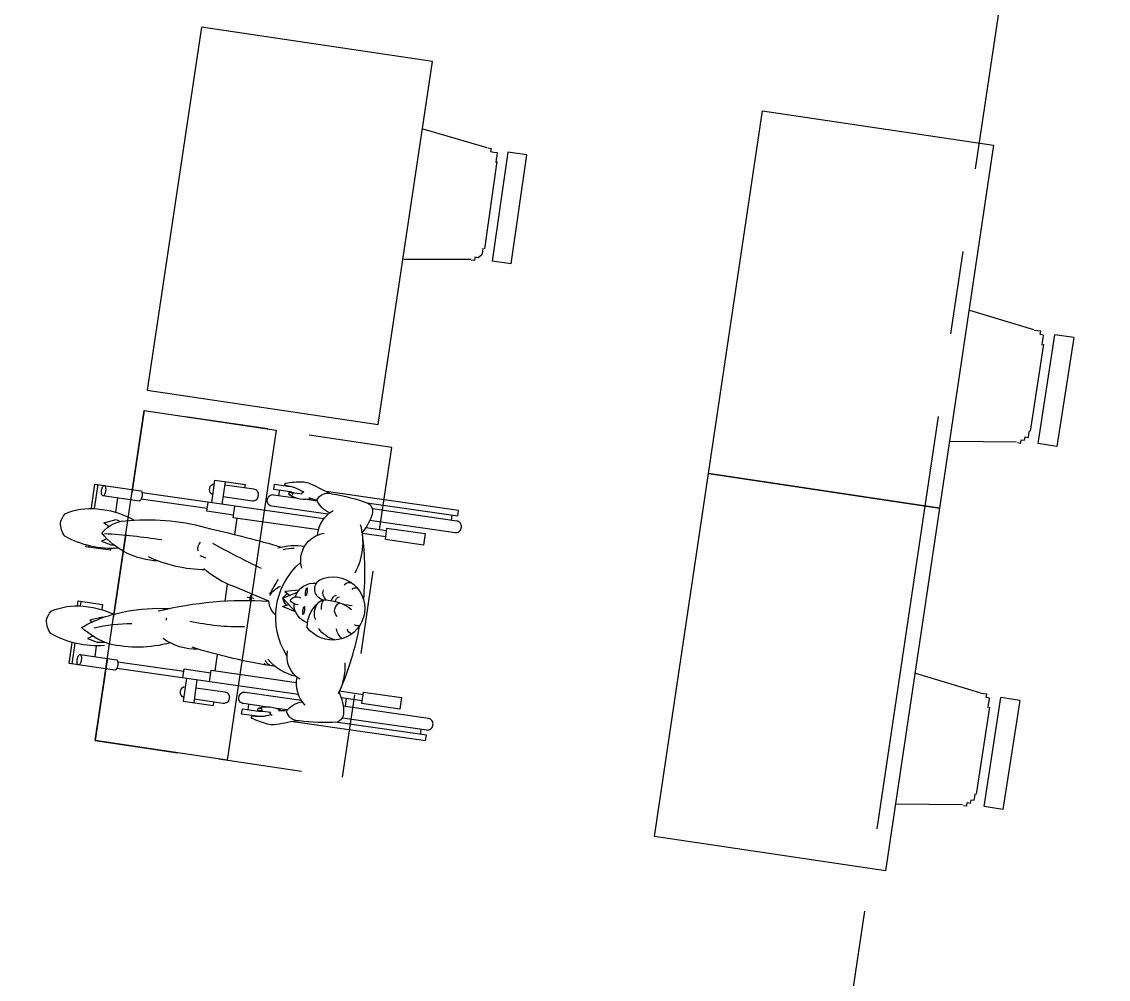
# Model space of a CAD drawing. Header units: millimetres. Extents: x 338 to 506, y 179 to 335.
# Drawn here: x 411.92 to 415.175, y 271.37 to 274.241 of the extents above; entities that cross this region are included whole.
import ezdxf

# ---------------------------------------------------------------- set-up
doc = ezdxf.new("R2010")
doc.units = ezdxf.units.MM
for name, pattern in [('CENTER', [2, 1.25, -0.25, 0.25, -0.25]), ('DASHED2', [0.375, 0.25, -0.125]), ('HIDDEN', [0.375, 0.25, -0.125])]:
    doc.linetypes.add(name, pattern=pattern)
for name, color, linetype in [('EJES_DE_COLUMNA', 255, 'DASHED2'), ('MUEBLES_FIJOS', 145, 'Continuous'), ('MUROS', 32, 'Continuous'), ('PUPITRES', 8, 'Continuous'), ('TEXTOS', 7, 'Continuous')]:
    doc.layers.add(name, color=color, linetype=linetype)

# ---------------------------------------------------------------- blocks, each defined once
blk = doc.blocks.new('PERSONA_CON_DISCAPACIDAD')
at = {"layer": 'MUEBLES_FIJOS'}
for points in [[(-49.6817, 47.6421, -0.145915), (-49.6699, 47.8062, -0.176095), (-49.6313, 47.8248, -0.120542), (-49.6031, 47.8152, -0.12727), (-49.5741, 47.7226), (-49.574, 47.6923, -0.06651), (-49.5844, 47.6285)], [(-49.3868, 47.6436, -0.145915), (-49.3749, 47.8077, -0.176095), (-49.3363, 47.8263, -0.120542), (-49.3081, 47.8167, -0.12727), (-49.2792, 47.724), (-49.279, 47.6938, -0.089352), (-49.2969, 47.6091)], [(-49.7191, 47.7105), (-49.7186, 47.6003, -0.206485), (-49.7194, 47.5983, -0.096237), (-49.7231, 47.5959, -0.053065), (-49.7278, 47.5946, -0.040141), (-49.7342, 47.5941, -0.040141), (-49.7406, 47.5946, -0.053065), (-49.7453, 47.5958, -0.096237), (-49.749, 47.5982, -0.206485), (-49.7499, 47.6001), (-49.7506, 47.7387), (-49.6864, 47.739)], [(-49.2793, 47.741), (-49.207, 47.7414), (-49.2063, 47.6029, -0.206485), (-49.2071, 47.6009, -0.096237), (-49.2108, 47.5985, -0.053065), (-49.2155, 47.5972, -0.040141), (-49.2219, 47.5967, -0.040141), (-49.2283, 47.5971, -0.053065), (-49.233, 47.5984, -0.096237), (-49.2367, 47.6007, -0.206485), (-49.2376, 47.6027), (-49.2381, 47.713)], [(-49.6445, 47.4485, -0.12434), (-49.6746, 47.6296, -0.099271), (-49.6381, 47.7178, -0.089867), (-49.5716, 47.5947, -0.062517), (-49.5435, 47.4678)], [(-49.407, 47.5209, -0.219174), (-49.3488, 47.6997, -0.235211), (-49.3001, 47.6232, -0.095726), (-49.2886, 47.3791, -0.014959), (-49.3115, 47.1618)], [(-49.6334, 47.6799, -0.05357), (-49.6037, 47.5705)], [(-49.3492, 47.6915, -0.022155), (-49.3421, 47.5192)], [(-49.4124, 47.3766, -0.106147), (-49.3993, 47.551)], [(-49.6509, 47.3632, -0.166769), (-49.6346, 47.4716)], [(-49.5551, 47.4977, -0.074469), (-49.4771, 47.1742)], [(-49.359, 47.4064, -0.225235), (-49.3326, 47.4034)], [(-49.8009, 47.3841, -0.345501), (-49.7856, 47.3962), (-49.7824, 47.3963, -0.345501), (-49.767, 47.3843)], [(-49.6682, 47.1269, -0.0383), (-49.6481, 47.3816)], [(-49.5647, 47.2353, -0.057811), (-49.5722, 47.3993)], [(-49.5138, 47.1499, -0.201962), (-49.4771, 47.1742), (-49.4487, 47.2864, -0.104766), (-49.4094, 47.3812)], [(-49.187, 47.3872, -0.345501), (-49.1717, 47.3993), (-49.1685, 47.3994, -0.345501), (-49.1531, 47.3874)], [(-49.7664, 47.3526), (-49.7659, 47.2648, -0.414214), (-49.7817, 47.2489), (-49.7848, 47.2488, -0.414214), (-49.8007, 47.2646), (-49.8012, 47.3525)], [(-49.3839, 47.2105, -0.015142), (-49.331, 47.3659)], [(-49.1873, 47.3556), (-49.1868, 47.2677, 0.414214), (-49.1709, 47.2519), (-49.1678, 47.252, 0.414214), (-49.152, 47.2679), (-49.1525, 47.3557)], [(-49.7922, 47.138), (-49.7925, 47.2047, -0.414214), (-49.7768, 47.2206), (-49.7736, 47.2206, -0.414214), (-49.7577, 47.2048), (-49.7568, 47.0346)], [(-49.1936, 47.0375), (-49.1944, 47.2077, -0.414214), (-49.1787, 47.2236), (-49.1755, 47.2236, -0.414214), (-49.1596, 47.2079), (-49.1593, 47.1412)], [(-49.1385, 47.1209, 0.109239), (-49.1273, 47.1745, -0.848873), (-49.1195, 47.1761, -0.036148), (-49.1085, 47.1279, -0.099616), (-49.1094, 47.1091, -0.035305), (-49.1308, 47.0435)], [(-49.8197, 47.0401, -0.035305), (-49.8417, 47.1054, -0.099616), (-49.8428, 47.1242, -0.036148), (-49.8323, 47.1725, -0.848873), (-49.8245, 47.171, 0.109239), (-49.8128, 47.1175)], [(-49.8069, 47.1194, 0.060435), (-49.808, 47.1507, -1.027599), (-49.7983, 47.1563, -0.204192), (-49.796, 47.0899)], [(-49.8003, 47.1584), (-49.7979, 47.1509, -0.409041), (-49.7991, 47.1485), (-49.8028, 47.1473, -0.425399), (-49.8052, 47.1485), (-49.8077, 47.157)], [(-49.6887, 47.0601, -0.169592), (-49.6496, 47.1522)], [(-49.6681, 47.1409, -0.204778), (-49.6547, 47.1586)], [(-49.668, 47.1527, -0.169214), (-49.6633, 47.1602)], [(-49.6319, 47.0964, -0.372716), (-49.348, 47.0968)], [(-49.4605, 47.1743, -0.154959), (-49.4277, 47.1461)], [(-49.4567, 47.1746, -0.019097), (-49.4089, 47.1557)], [(-49.3178, 47.1545, -0.048411), (-49.3088, 47.1225)], [(-49.3155, 47.1709, -0.11805), (-49.2988, 47.0925)], [(-49.155, 47.0931, -0.204192), (-49.1534, 47.1595, -1.027599), (-49.1436, 47.154, 0.060435), (-49.1444, 47.1227)], [(-49.144, 47.1603), (-49.1464, 47.1519, -0.425399), (-49.1488, 47.1506), (-49.1525, 47.1518, -0.409041), (-49.1537, 47.1541), (-49.1514, 47.1617)], [(-49.8147, 47.1145, -0.156443), (-49.8066, 47.1227)], [(-49.4816, 47.1206, -0.098684), (-49.4628, 47.1342), (-49.4971, 47.0904)], [(-49.4397, 47.0943), (-49.4628, 47.1342, -0.084764), (-49.4463, 47.1231)], [(-49.1447, 47.1261, -0.156443), (-49.1366, 47.1179)], [(-49.7974, 47.0974, -0.043325), (-49.7945, 47.0734)], [(-49.6952, 47.0483, -0.307481), (-49.6168, 47.0972)], [(-49.5247, 47.0506, -0.322663), (-49.4743, 47.0984)], [(-49.4751, 47.0861, -0.206665), (-49.469, 47.1087)], [(-49.4694, 47.1082, -0.357088), (-49.4627, 47.1101, -0.364202), (-49.4536, 47.0821)], [(-49.4532, 47.0982, -0.360503), (-49.4034, 47.0409)], [(-49.3653, 47.0909, -0.456148), (-49.2517, 47.0408)], [(-49.1564, 47.0767, -0.043325), (-49.1537, 47.1007)], [(-49.7144, 46.9273, -0.118792), (-49.78, 46.903, -0.291241), (-49.8058, 46.9186, -0.050107), (-49.8192, 47.0319, -0.357352), (-49.795, 47.0737, -0.189775), (-49.7613, 47.0306)], [(-49.7702, 47.0208, -0.244091), (-49.6907, 47.0569)], [(-49.2599, 47.0591, -0.244091), (-49.1801, 47.0237)], [(-49.1891, 47.0335, -0.189775), (-49.1559, 47.0769, -0.357352), (-49.1312, 47.0354, -0.050107), (-49.1435, 46.9219, -0.291241), (-49.1691, 46.906, -0.118792), (-49.2349, 46.9298)], [(-49.5632, 46.9616, -0.187029), (-49.5361, 47.0142)], [(-49.5125, 47.0273, -0.266506), (-49.4611, 47.0279)], [(-49.4785, 47.0144, -0.204582), (-49.4489, 47.0118)], [(-49.4495, 47.0167, -0.163457), (-49.4657, 46.9254)], [(-49.4483, 47.0054, -0.286719), (-49.42, 47.0176)], [(-49.4481, 46.9887, -0.362215), (-49.4299, 46.9764)], [(-49.5565, 46.9408, -0.181971), (-49.5299, 46.9614)], [(-49.4926, 46.9655, -0.526706), (-49.4514, 46.9637)], [(-49.4545, 46.9249, -0.013663), (-49.454, 46.9536)], [(-49.4491, 46.9769, -0.381185), (-49.4332, 46.9667)], [(-49.3953, 46.9582, -0.356157), (-49.3879, 46.9347)], [(-49.6264, 46.9216, -0.125167), (-49.7214, 46.9277)], [(-49.7132, 46.854), (-49.7136, 46.9252, 0.058572), (-49.509, 46.8942)], [(-49.538, 46.9143, -0.322225), (-49.5259, 46.9293)], [(-49.2373, 46.9276, -0.055195), (-49.4297, 46.8952)], [(-49.4056, 46.9331, -0.385338), (-49.3999, 46.9176)], [(-49.2096, 46.9375, -0.197527), (-49.3564, 46.9321)], [(-49.791, 46.9049), (-49.7897, 46.6492, 0.414214), (-49.7738, 46.6335), (-49.7706, 46.6335, 0.414214), (-49.7549, 46.6494), (-49.7562, 46.9078)], [(-49.5093, 46.8948, -0.374897), (-49.5092, 46.9104)], [(-49.1929, 46.9106), (-49.1916, 46.6523, 0.414214), (-49.1757, 46.6365), (-49.1726, 46.6365, 0.414214), (-49.1568, 46.6524), (-49.1581, 46.9081)]]:
    blk.add_lwpolyline(points, format="xyb", dxfattribs=at)
for points in [[(-49.5757, 47.7395), (-49.5607, 47.7396), (-49.5604, 47.6658), (-49.5762, 47.6657)], [(-49.3922, 47.6667), (-49.3964, 47.6666), (-49.3968, 47.7404), (-49.3925, 47.7405)], [(-49.3968, 47.7312), (-49.3925, 47.7312)], [(-49.2792, 47.7317), (-49.2069, 47.7321)], [(-49.7505, 47.7294), (-49.6874, 47.7297)], [(-49.5747, 47.7303), (-49.5607, 47.7303)], [(-49.3266, 47.6816), (-49.3175, 47.6982), (-49.3031, 47.663), (-49.3067, 47.6501)], [(-49.6585, 47.6805), (-49.6679, 47.6955), (-49.6746, 47.6651), (-49.6714, 47.6436)], [(-49.5989, 47.6585), (-49.5981, 47.6615), (-49.6124, 47.6967), (-49.6169, 47.6886)], [(-49.3636, 47.682), (-49.373, 47.697), (-49.3796, 47.6666), (-49.3786, 47.6592)], [(-49.2813, 47.6672), (-49.2379, 47.6674)], [(-49.7189, 47.665), (-49.6859, 47.6652)], [(-49.7411, 47.0454), (-49.7439, 47.5953)], [(-49.7239, 47.3954), (-49.7249, 47.5953)], [(-49.2302, 47.3979), (-49.2312, 47.5978)], [(-49.2095, 47.0481), (-49.2122, 47.598)], [(-49.5728, 47.4698), (-49.5803, 47.4709)], [(-49.7428, 47.3844), (-49.8113, 47.384), (-49.8108, 47.2929), (-49.8009, 47.293)], [(-49.7428, 47.3953), (-49.7159, 47.3954), (-49.7155, 47.3147)], [(-49.3778, 47.3788), (-49.3736, 47.3978)], [(-49.2377, 47.3171), (-49.2381, 47.3978), (-49.2112, 47.398)], [(-49.2112, 47.3871), (-49.1427, 47.3874), (-49.1422, 47.2963), (-49.1522, 47.2962)], [(-49.7426, 47.3528), (-49.8111, 47.3524)], [(-49.211, 47.3554), (-49.1425, 47.3558)], [(-49.7424, 47.3146), (-49.7076, 47.3147), (-49.7063, 47.0564)], [(-49.2443, 47.0588), (-49.2456, 47.3171), (-49.2108, 47.3172)], [(-49.7076, 47.3028), (-49.6585, 47.3031)], [(-49.4962, 47.3039), (-49.4447, 47.3041)], [(-49.295, 47.3049), (-49.2456, 47.3051)], [(-49.486, 47.2303), (-49.4664, 47.2304)], [(-49.4761, 47.2205), (-49.4762, 47.2401)], [(-49.8239, 47.1586), (-49.8242, 47.2053), (-49.8083, 47.2054), (-49.8081, 47.1563)], [(-49.8083, 47.1878), (-49.7924, 47.1879)], [(-49.1596, 47.1911), (-49.1437, 47.1911)], [(-49.1436, 47.1597), (-49.1438, 47.2087), (-49.128, 47.2088), (-49.1278, 47.1621)], [(-49.4971, 47.0903), (-49.487, 47.1318), (-49.4785, 47.1141)], [(-49.431, 47.0897), (-49.4421, 47.1308), (-49.4512, 47.1141)], [(-49.7918, 47.0718), (-49.792, 47.1036)], [(-49.159, 47.075), (-49.1591, 47.1068)], [(-49.8234, 47.0492), (-49.8214, 46.6483), (-49.8055, 46.6484), (-49.8069, 46.9239)], [(-49.1424, 46.9273), (-49.141, 46.6517), (-49.1252, 46.6518), (-49.1272, 47.0527)], [(-49.7322, 46.8539), (-49.7325, 46.9169)], [(-49.2354, 46.8564), (-49.2358, 46.9278)], [(-49.2164, 46.8565), (-49.2167, 46.9195)], [(-49.7324, 46.9022), (-49.7562, 46.9021)], [(-49.8056, 46.666), (-49.7898, 46.666)], [(-49.1569, 46.6692), (-49.1411, 46.6693)]]:
    blk.add_lwpolyline(points, dxfattribs=at)
for points in [[(-49.7191, 47.7105, -0.206485), (-49.72, 47.7086, -0.096237), (-49.7237, 47.7062, -0.053065), (-49.7284, 47.7049, -0.040141), (-49.7348, 47.7043, -0.040141), (-49.7412, 47.7048, -0.053065), (-49.7458, 47.7061, -0.096237), (-49.7496, 47.7084, -0.206485), (-49.7504, 47.7104, -0.206485), (-49.7496, 47.7123, -0.096237), (-49.7459, 47.7147, -0.053065), (-49.7412, 47.716, -0.040141), (-49.7348, 47.7166, -0.040141), (-49.7284, 47.7161, -0.053065), (-49.7237, 47.7148, -0.096237), (-49.72, 47.7125, -0.206485)], [(-49.2381, 47.713, -0.206485), (-49.2373, 47.7149, -0.096237), (-49.2336, 47.7173, -0.053065), (-49.2289, 47.7186, -0.040141), (-49.2225, 47.7192, -0.040141), (-49.2161, 47.7187, -0.053065), (-49.2114, 47.7174, -0.096237), (-49.2077, 47.7151, -0.206485), (-49.2068, 47.7131, -0.206485), (-49.2076, 47.7112, -0.096237), (-49.2114, 47.7088, -0.053065), (-49.216, 47.7075, -0.040141), (-49.2224, 47.7069, -0.040141), (-49.2288, 47.7074, -0.053065), (-49.2335, 47.7087, -0.096237), (-49.2373, 47.711, -0.206485)], [(-49.4835, 46.8868, -0.613456), (-49.5382, 47.0496, -0.253101), (-49.4495, 47.0167, -0.629795), (-49.3918, 47.0324, -0.646191)], [(-49.4899, 47.0692, -0.018085), (-49.4848, 47.0691, -0.025216), (-49.4812, 47.0686, -0.056665), (-49.478, 47.0677, -0.301466), (-49.4776, 47.0671, -0.301466), (-49.478, 47.0666, -0.056665), (-49.4812, 47.0656, -0.025216), (-49.4848, 47.0651, -0.018085), (-49.4898, 47.0649, -0.018085), (-49.4949, 47.0651, -0.025216), (-49.4985, 47.0655, -0.056665), (-49.5017, 47.0664, -0.301466), (-49.5021, 47.067, -0.301466), (-49.5017, 47.0676, -0.056665), (-49.4985, 47.0685, -0.025216), (-49.4949, 47.069, -0.018085)], [(-49.4208, 47.0674, -0.301466), (-49.4212, 47.0668, -0.056665), (-49.4244, 47.0659, -0.025216), (-49.428, 47.0654, -0.018085), (-49.4331, 47.0652, -0.018085), (-49.4381, 47.0654, -0.025216), (-49.4418, 47.0658, -0.056665), (-49.445, 47.0667, -0.301466), (-49.4454, 47.0673, -0.301466), (-49.445, 47.0679, -0.056665), (-49.4418, 47.0688, -0.025216), (-49.4382, 47.0693, -0.018085), (-49.4331, 47.0695, -0.018085), (-49.428, 47.0693, -0.025216), (-49.4244, 47.0689, -0.056665), (-49.4212, 47.068, -0.301466)]]:
    blk.add_lwpolyline(points, format="xyb", close=True, dxfattribs=at)
for points in [[(-49.7401, 46.8538), (-49.7053, 46.854), (-49.7047, 46.7389), (-49.7395, 46.7387)], [(-49.2085, 46.8565), (-49.2079, 46.7414), (-49.2427, 46.7412), (-49.2433, 46.8563)]]:
    blk.add_lwpolyline(points, close=True, dxfattribs=at)
blk = doc.blocks.new('A$C17E1E422')
at = {"layer": 'PUPITRES'}
blk.add_lwpolyline([(0, 0.9945), (1, 0.9945), (1, 0.5945), (0, 0.5945), (0, 0.9945)], dxfattribs=at)
at = {"layer": 'PUPITRES', "color": 177, "linetype": 'HIDDEN'}
blk.add_lwpolyline([(1, 0.9945), (0, 0.9945), (0, 0.2445), (1, 0.2445), (1, 0.9945)], dxfattribs=at)
at = {"layer": 'TEXTOS', "color": 67}
blk.add_blockref('PERSONA_CON_DISCAPACIDAD', (49.9671, -46.6335), dxfattribs=at)
blk = doc.blocks.new('MESAS_AULA_INFORMATICA')
at = {"color": 18, "extrusion": (2.33163e-06, -0.000958086, 1)}
for p, q in [((2986.5313, 1966.5214, -0.015), (2986.5021, 1966.7194, -0.0148)), ((2986.8979, 1966.7213, -0.0148), (2986.8706, 1966.523, -0.015)), ((2986.8332, 1966.4867, -0.015), (2986.5691, 1966.4855, -0.015)), ((2986.8664, 1966.4583, -0.0151), (2986.5362, 1966.4567, -0.0151)), ((2986.5365, 1966.3996, -0.0151), (2986.5362, 1966.4567, -0.0151)), ((2986.8667, 1966.4012, -0.0151), (2986.8664, 1966.4583, -0.0151)), ((2986.5365, 1966.3996, -0.0151), (2986.8667, 1966.4012, -0.0151))]:
    blk.add_line(p, q, dxfattribs=at)
at = {"color": 18, "extrusion": (-2.33163e-06, -0.000958086, 1)}
for p, q in [((2985.1045, 1965.0213, -0.0148), (2985.1318, 1964.823, -0.015)), ((2985.4711, 1964.8214, -0.015), (2985.5003, 1965.0194, -0.0148)), ((2986.2045, 1965.0213, -0.0148), (2986.2318, 1964.823, -0.015)), ((2986.5711, 1964.8214, -0.015), (2986.6003, 1965.0194, -0.0148)), ((2985.1357, 1964.7012, -0.0151), (2985.136, 1964.7583, -0.0151)), ((2985.136, 1964.7583, -0.0151), (2985.4662, 1964.7567, -0.0151)), ((2985.1692, 1964.7867, -0.015), (2985.4333, 1964.7855, -0.015)), ((2986.2357, 1964.7012, -0.0151), (2986.236, 1964.7583, -0.0151)), ((2986.236, 1964.7583, -0.0151), (2986.5662, 1964.7567, -0.0151)), ((2986.2692, 1964.7867, -0.015), (2986.5333, 1964.7855, -0.015)), ((2985.4659, 1964.6996, -0.0151), (2985.4662, 1964.7567, -0.0151)), ((2986.5659, 1964.6996, -0.0151), (2986.5662, 1964.7567, -0.0151)), ((2985.4659, 1964.6996, -0.0151), (2985.1357, 1964.7012, -0.0151)), ((2986.5659, 1964.6996, -0.0151), (2986.2357, 1964.7012, -0.0151))]:
    blk.add_line(p, q, dxfattribs=at)
at = {"color": 18, "elevation": -0.0148}
for points in [[(2987.1012, 1967.4223), (2986.0012, 1967.4223), (2986.0012, 1966.7223), (2987.1012, 1966.7223)], [(2984.9012, 1965.7223), (2986.0012, 1965.7223), (2986.0012, 1965.0223), (2984.9012, 1965.0223)], [(2986.0012, 1965.7223), (2987.1012, 1965.7223), (2987.1012, 1965.0223), (2986.0012, 1965.0223)]]:
    blk.add_lwpolyline(points, close=True, dxfattribs=at)
at = {"color": 18}
for points in [[(2986.57, 1966.49, -0.015), (2986.57, 1966.49, -0.015), (2986.57, 1966.49, -0.015), (2986.57, 1966.49, -0.015), (2986.57, 1966.49, -0.015), (2986.57, 1966.49, -0.015), (2986.57, 1966.49, -0.015), (2986.57, 1966.49, -0.015), (2986.57, 1966.49, -0.015), (2986.57, 1966.49, -0.015), (2986.56, 1966.49, -0.015), (2986.56, 1966.49, -0.015), (2986.56, 1966.49, -0.015), (2986.56, 1966.49, -0.015), (2986.56, 1966.49, -0.015), (2986.56, 1966.49, -0.015), (2986.56, 1966.49, -0.015), (2986.56, 1966.49, -0.015), (2986.56, 1966.49, -0.015), (2986.56, 1966.49, -0.015), (2986.56, 1966.49, -0.015), (2986.56, 1966.49, -0.015), (2986.56, 1966.49, -0.015), (2986.56, 1966.49, -0.015), (2986.56, 1966.49, -0.015), (2986.56, 1966.49, -0.015), (2986.56, 1966.49, -0.015), (2986.56, 1966.49, -0.015), (2986.56, 1966.49, -0.015), (2986.56, 1966.49, -0.015), (2986.56, 1966.49, -0.015), (2986.56, 1966.49, -0.015), (2986.56, 1966.49, -0.015), (2986.56, 1966.49, -0.015), (2986.56, 1966.49, -0.015), (2986.55, 1966.49, -0.015), (2986.55, 1966.49, -0.015), (2986.55, 1966.49, -0.015), (2986.55, 1966.49, -0.015), (2986.55, 1966.49, -0.015), (2986.55, 1966.49, -0.015), (2986.55, 1966.49, -0.015), (2986.55, 1966.49, -0.015), (2986.55, 1966.49, -0.015), (2986.55, 1966.49, -0.015), (2986.55, 1966.49, -0.015), (2986.55, 1966.49, -0.015), (2986.55, 1966.49, -0.015), (2986.55, 1966.49, -0.015), (2986.55, 1966.49, -0.015), (2986.55, 1966.49, -0.015), (2986.55, 1966.49, -0.015), (2986.55, 1966.49, -0.015), (2986.55, 1966.49, -0.015), (2986.55, 1966.49, -0.015), (2986.55, 1966.49, -0.015), (2986.55, 1966.49, -0.015), (2986.55, 1966.49, -0.015), (2986.55, 1966.49, -0.015), (2986.55, 1966.49, -0.015), (2986.55, 1966.49, -0.015), (2986.55, 1966.49, -0.015), (2986.55, 1966.49, -0.015), (2986.54, 1966.5, -0.015), (2986.54, 1966.5, -0.015), (2986.54, 1966.5, -0.015), (2986.54, 1966.5, -0.015), (2986.54, 1966.5, -0.015), (2986.54, 1966.5, -0.015), (2986.54, 1966.5, -0.015), (2986.54, 1966.5, -0.015), (2986.54, 1966.5, -0.015), (2986.54, 1966.5, -0.015), (2986.54, 1966.5, -0.015), (2986.54, 1966.5, -0.015), (2986.54, 1966.5, -0.015), (2986.54, 1966.5, -0.015), (2986.54, 1966.5, -0.015), (2986.54, 1966.5, -0.015), (2986.54, 1966.5, -0.015), (2986.54, 1966.5, -0.015), (2986.54, 1966.5, -0.015), (2986.54, 1966.5, -0.015), (2986.54, 1966.5, -0.015), (2986.54, 1966.5, -0.015), (2986.54, 1966.5, -0.015), (2986.54, 1966.5, -0.015), (2986.54, 1966.5, -0.015), (2986.54, 1966.5, -0.015), (2986.54, 1966.5, -0.015), (2986.54, 1966.5, -0.015), (2986.54, 1966.51, -0.015), (2986.54, 1966.51, -0.015), (2986.54, 1966.51, -0.015), (2986.54, 1966.51, -0.015), (2986.54, 1966.51, -0.015), (2986.54, 1966.51, -0.015), (2986.54, 1966.51, -0.015), (2986.54, 1966.51, -0.015), (2986.54, 1966.51, -0.015), (2986.54, 1966.51, -0.015), (2986.53, 1966.51, -0.015), (2986.53, 1966.51, -0.015), (2986.53, 1966.51, -0.015), (2986.53, 1966.51, -0.015), (2986.53, 1966.51, -0.015), (2986.53, 1966.51, -0.015), (2986.53, 1966.51, -0.015), (2986.53, 1966.51, -0.015), (2986.53, 1966.51, -0.015), (2986.53, 1966.51, -0.015), (2986.53, 1966.51, -0.015), (2986.53, 1966.51, -0.015), (2986.53, 1966.51, -0.015), (2986.53, 1966.51, -0.015), (2986.53, 1966.52, -0.015), (2986.53, 1966.52, -0.015), (2986.53, 1966.52, -0.015), (2986.53, 1966.52, -0.015), (2986.53, 1966.52, -0.015), (2986.53, 1966.52, -0.015), (2986.53, 1966.52, -0.015), (2986.53, 1966.52, -0.015), (2986.53, 1966.52, -0.015), (2986.53, 1966.52, -0.015), (2986.53, 1966.52, -0.015), (2986.53, 1966.52, -0.015), (2986.53, 1966.52, -0.015), (2986.53, 1966.52, -0.015)], [(2986.87, 1966.52, -0.015), (2986.87, 1966.52, -0.015), (2986.87, 1966.52, -0.015), (2986.87, 1966.52, -0.015), (2986.87, 1966.52, -0.015), (2986.87, 1966.52, -0.015), (2986.87, 1966.52, -0.015), (2986.87, 1966.52, -0.015), (2986.87, 1966.52, -0.015), (2986.87, 1966.52, -0.015), (2986.87, 1966.52, -0.015), (2986.87, 1966.52, -0.015), (2986.87, 1966.52, -0.015), (2986.87, 1966.52, -0.015), (2986.87, 1966.52, -0.015), (2986.87, 1966.52, -0.015), (2986.87, 1966.52, -0.015), (2986.87, 1966.52, -0.015), (2986.87, 1966.51, -0.015), (2986.87, 1966.51, -0.015), (2986.87, 1966.51, -0.015), (2986.87, 1966.51, -0.015), (2986.87, 1966.51, -0.015), (2986.87, 1966.51, -0.015), (2986.87, 1966.51, -0.015), (2986.87, 1966.51, -0.015), (2986.87, 1966.51, -0.015), (2986.87, 1966.51, -0.015), (2986.87, 1966.51, -0.015), (2986.87, 1966.51, -0.015), (2986.87, 1966.51, -0.015), (2986.87, 1966.51, -0.015), (2986.87, 1966.51, -0.015), (2986.87, 1966.51, -0.015), (2986.87, 1966.51, -0.015), (2986.87, 1966.51, -0.015), (2986.87, 1966.51, -0.015), (2986.87, 1966.51, -0.015), (2986.87, 1966.51, -0.015), (2986.86, 1966.51, -0.015), (2986.86, 1966.51, -0.015), (2986.86, 1966.51, -0.015), (2986.86, 1966.5, -0.015), (2986.86, 1966.5, -0.015), (2986.86, 1966.5, -0.015), (2986.86, 1966.5, -0.015), (2986.86, 1966.5, -0.015), (2986.86, 1966.5, -0.015), (2986.86, 1966.5, -0.015), (2986.86, 1966.5, -0.015), (2986.86, 1966.5, -0.015), (2986.86, 1966.5, -0.015), (2986.86, 1966.5, -0.015), (2986.86, 1966.5, -0.015), (2986.86, 1966.5, -0.015), (2986.86, 1966.5, -0.015), (2986.86, 1966.5, -0.015), (2986.86, 1966.5, -0.015), (2986.86, 1966.5, -0.015), (2986.86, 1966.5, -0.015), (2986.86, 1966.5, -0.015), (2986.86, 1966.5, -0.015), (2986.86, 1966.5, -0.015), (2986.86, 1966.5, -0.015), (2986.86, 1966.5, -0.015), (2986.86, 1966.5, -0.015), (2986.86, 1966.5, -0.015), (2986.86, 1966.5, -0.015), (2986.86, 1966.5, -0.015), (2986.86, 1966.5, -0.015), (2986.86, 1966.5, -0.015), (2986.86, 1966.5, -0.015), (2986.86, 1966.49, -0.015), (2986.85, 1966.49, -0.015), (2986.85, 1966.49, -0.015), (2986.85, 1966.49, -0.015), (2986.85, 1966.49, -0.015), (2986.85, 1966.49, -0.015), (2986.85, 1966.49, -0.015), (2986.85, 1966.49, -0.015), (2986.85, 1966.49, -0.015), (2986.85, 1966.49, -0.015), (2986.85, 1966.49, -0.015), (2986.85, 1966.49, -0.015), (2986.85, 1966.49, -0.015), (2986.85, 1966.49, -0.015), (2986.85, 1966.49, -0.015), (2986.85, 1966.49, -0.015), (2986.85, 1966.49, -0.015), (2986.85, 1966.49, -0.015), (2986.85, 1966.49, -0.015), (2986.85, 1966.49, -0.015), (2986.85, 1966.49, -0.015), (2986.85, 1966.49, -0.015), (2986.85, 1966.49, -0.015), (2986.85, 1966.49, -0.015), (2986.85, 1966.49, -0.015), (2986.85, 1966.49, -0.015), (2986.85, 1966.49, -0.015), (2986.85, 1966.49, -0.015), (2986.84, 1966.49, -0.015), (2986.84, 1966.49, -0.015), (2986.84, 1966.49, -0.015), (2986.84, 1966.49, -0.015), (2986.84, 1966.49, -0.015), (2986.84, 1966.49, -0.015), (2986.84, 1966.49, -0.015), (2986.84, 1966.49, -0.015), (2986.84, 1966.49, -0.015), (2986.84, 1966.49, -0.015), (2986.84, 1966.49, -0.015), (2986.84, 1966.49, -0.015), (2986.84, 1966.49, -0.015), (2986.84, 1966.49, -0.015), (2986.84, 1966.49, -0.015), (2986.84, 1966.49, -0.015), (2986.84, 1966.49, -0.015), (2986.84, 1966.49, -0.015), (2986.84, 1966.49, -0.015), (2986.84, 1966.49, -0.015), (2986.84, 1966.49, -0.015), (2986.84, 1966.49, -0.015), (2986.84, 1966.49, -0.015), (2986.84, 1966.49, -0.015), (2986.83, 1966.49, -0.015), (2986.83, 1966.49, -0.015), (2986.83, 1966.49, -0.015), (2986.83, 1966.49, -0.015), (2986.83, 1966.49, -0.015)], [(2985.13, 1964.82, -0.015), (2985.13, 1964.82, -0.015), (2985.13, 1964.82, -0.015), (2985.13, 1964.82, -0.015), (2985.13, 1964.82, -0.015), (2985.13, 1964.82, -0.015), (2985.13, 1964.82, -0.015), (2985.13, 1964.82, -0.015), (2985.13, 1964.82, -0.015), (2985.13, 1964.82, -0.015), (2985.13, 1964.82, -0.015), (2985.13, 1964.82, -0.015), (2985.13, 1964.82, -0.015), (2985.13, 1964.82, -0.015), (2985.13, 1964.82, -0.015), (2985.13, 1964.82, -0.015), (2985.13, 1964.82, -0.015), (2985.13, 1964.82, -0.015), (2985.13, 1964.81, -0.015), (2985.13, 1964.81, -0.015), (2985.13, 1964.81, -0.015), (2985.13, 1964.81, -0.015), (2985.13, 1964.81, -0.015), (2985.13, 1964.81, -0.015), (2985.13, 1964.81, -0.015), (2985.13, 1964.81, -0.015), (2985.13, 1964.81, -0.015), (2985.14, 1964.81, -0.015), (2985.14, 1964.81, -0.015), (2985.14, 1964.81, -0.015), (2985.14, 1964.81, -0.015), (2985.14, 1964.81, -0.015), (2985.14, 1964.81, -0.015), (2985.14, 1964.81, -0.015), (2985.14, 1964.81, -0.015), (2985.14, 1964.81, -0.015), (2985.14, 1964.81, -0.015), (2985.14, 1964.81, -0.015), (2985.14, 1964.81, -0.015), (2985.14, 1964.81, -0.015), (2985.14, 1964.81, -0.015), (2985.14, 1964.81, -0.015), (2985.14, 1964.8, -0.015), (2985.14, 1964.8, -0.015), (2985.14, 1964.8, -0.015), (2985.14, 1964.8, -0.015), (2985.14, 1964.8, -0.015), (2985.14, 1964.8, -0.015), (2985.14, 1964.8, -0.015), (2985.14, 1964.8, -0.015), (2985.14, 1964.8, -0.015), (2985.14, 1964.8, -0.015), (2985.14, 1964.8, -0.015), (2985.14, 1964.8, -0.015), (2985.14, 1964.8, -0.015), (2985.14, 1964.8, -0.015), (2985.14, 1964.8, -0.015), (2985.14, 1964.8, -0.015), (2985.14, 1964.8, -0.015), (2985.14, 1964.8, -0.015), (2985.14, 1964.8, -0.015), (2985.14, 1964.8, -0.015), (2985.14, 1964.8, -0.015), (2985.14, 1964.8, -0.015), (2985.14, 1964.8, -0.015), (2985.14, 1964.8, -0.015), (2985.15, 1964.8, -0.015), (2985.15, 1964.8, -0.015), (2985.15, 1964.8, -0.015), (2985.15, 1964.8, -0.015), (2985.15, 1964.8, -0.015), (2985.15, 1964.8, -0.015), (2985.15, 1964.79, -0.015), (2985.15, 1964.79, -0.015), (2985.15, 1964.79, -0.015), (2985.15, 1964.79, -0.015), (2985.15, 1964.79, -0.015), (2985.15, 1964.79, -0.015), (2985.15, 1964.79, -0.015), (2985.15, 1964.79, -0.015), (2985.15, 1964.79, -0.015), (2985.15, 1964.79, -0.015), (2985.15, 1964.79, -0.015), (2985.15, 1964.79, -0.015), (2985.15, 1964.79, -0.015), (2985.15, 1964.79, -0.015), (2985.15, 1964.79, -0.015), (2985.15, 1964.79, -0.015), (2985.15, 1964.79, -0.015), (2985.15, 1964.79, -0.015), (2985.15, 1964.79, -0.015), (2985.15, 1964.79, -0.015), (2985.15, 1964.79, -0.015), (2985.15, 1964.79, -0.015), (2985.16, 1964.79, -0.015), (2985.16, 1964.79, -0.015), (2985.16, 1964.79, -0.015), (2985.16, 1964.79, -0.015), (2985.16, 1964.79, -0.015), (2985.16, 1964.79, -0.015), (2985.16, 1964.79, -0.015), (2985.16, 1964.79, -0.015), (2985.16, 1964.79, -0.015), (2985.16, 1964.79, -0.015), (2985.16, 1964.79, -0.015), (2985.16, 1964.79, -0.015), (2985.16, 1964.79, -0.015), (2985.16, 1964.79, -0.015), (2985.16, 1964.79, -0.015), (2985.16, 1964.79, -0.015), (2985.16, 1964.79, -0.015), (2985.16, 1964.79, -0.015), (2985.16, 1964.79, -0.015), (2985.16, 1964.79, -0.015), (2985.16, 1964.79, -0.015), (2985.16, 1964.79, -0.015), (2985.16, 1964.79, -0.015), (2985.16, 1964.79, -0.015), (2985.17, 1964.79, -0.015), (2985.17, 1964.79, -0.015), (2985.17, 1964.79, -0.015), (2985.17, 1964.79, -0.015), (2985.17, 1964.79, -0.015), (2985.17, 1964.79, -0.015), (2985.17, 1964.79, -0.015), (2985.17, 1964.79, -0.015), (2985.17, 1964.79, -0.015), (2985.17, 1964.79, -0.015), (2985.17, 1964.79, -0.015)], [(2985.43, 1964.79, -0.015), (2985.43, 1964.79, -0.015), (2985.43, 1964.79, -0.015), (2985.43, 1964.79, -0.015), (2985.43, 1964.79, -0.015), (2985.44, 1964.79, -0.015), (2985.44, 1964.79, -0.015), (2985.44, 1964.79, -0.015), (2985.44, 1964.79, -0.015), (2985.44, 1964.79, -0.015), (2985.44, 1964.79, -0.015), (2985.44, 1964.79, -0.015), (2985.44, 1964.79, -0.015), (2985.44, 1964.79, -0.015), (2985.44, 1964.79, -0.015), (2985.44, 1964.79, -0.015), (2985.44, 1964.79, -0.015), (2985.44, 1964.79, -0.015), (2985.44, 1964.79, -0.015), (2985.44, 1964.79, -0.015), (2985.44, 1964.79, -0.015), (2985.44, 1964.79, -0.015), (2985.44, 1964.79, -0.015), (2985.44, 1964.79, -0.015), (2985.44, 1964.79, -0.015), (2985.44, 1964.79, -0.015), (2985.44, 1964.79, -0.015), (2985.44, 1964.79, -0.015), (2985.44, 1964.79, -0.015), (2985.45, 1964.79, -0.015), (2985.45, 1964.79, -0.015), (2985.45, 1964.79, -0.015), (2985.45, 1964.79, -0.015), (2985.45, 1964.79, -0.015), (2985.45, 1964.79, -0.015), (2985.45, 1964.79, -0.015), (2985.45, 1964.79, -0.015), (2985.45, 1964.79, -0.015), (2985.45, 1964.79, -0.015), (2985.45, 1964.79, -0.015), (2985.45, 1964.79, -0.015), (2985.45, 1964.79, -0.015), (2985.45, 1964.79, -0.015), (2985.45, 1964.79, -0.015), (2985.45, 1964.79, -0.015), (2985.45, 1964.79, -0.015), (2985.45, 1964.79, -0.015), (2985.45, 1964.79, -0.015), (2985.45, 1964.79, -0.015), (2985.45, 1964.79, -0.015), (2985.45, 1964.79, -0.015), (2985.45, 1964.79, -0.015), (2985.45, 1964.79, -0.015), (2985.45, 1964.79, -0.015), (2985.45, 1964.79, -0.015), (2985.46, 1964.79, -0.015), (2985.46, 1964.79, -0.015), (2985.46, 1964.79, -0.015), (2985.46, 1964.79, -0.015), (2985.46, 1964.79, -0.015), (2985.46, 1964.79, -0.015), (2985.46, 1964.79, -0.015), (2985.46, 1964.79, -0.015), (2985.46, 1964.8, -0.015), (2985.46, 1964.8, -0.015), (2985.46, 1964.8, -0.015), (2985.46, 1964.8, -0.015), (2985.46, 1964.8, -0.015), (2985.46, 1964.8, -0.015), (2985.46, 1964.8, -0.015), (2985.46, 1964.8, -0.015), (2985.46, 1964.8, -0.015), (2985.46, 1964.8, -0.015), (2985.46, 1964.8, -0.015), (2985.46, 1964.8, -0.015), (2985.46, 1964.8, -0.015), (2985.46, 1964.8, -0.015), (2985.46, 1964.8, -0.015), (2985.46, 1964.8, -0.015), (2985.46, 1964.8, -0.015), (2985.46, 1964.8, -0.015), (2985.46, 1964.8, -0.015), (2985.46, 1964.8, -0.015), (2985.46, 1964.8, -0.015), (2985.46, 1964.8, -0.015), (2985.46, 1964.8, -0.015), (2985.46, 1964.8, -0.015), (2985.46, 1964.8, -0.015), (2985.46, 1964.8, -0.015), (2985.47, 1964.8, -0.015), (2985.47, 1964.8, -0.015), (2985.47, 1964.81, -0.015), (2985.47, 1964.81, -0.015), (2985.47, 1964.81, -0.015), (2985.47, 1964.81, -0.015), (2985.47, 1964.81, -0.015), (2985.47, 1964.81, -0.015), (2985.47, 1964.81, -0.015), (2985.47, 1964.81, -0.015), (2985.47, 1964.81, -0.015), (2985.47, 1964.81, -0.015), (2985.47, 1964.81, -0.015), (2985.47, 1964.81, -0.015), (2985.47, 1964.81, -0.015), (2985.47, 1964.81, -0.015), (2985.47, 1964.81, -0.015), (2985.47, 1964.81, -0.015), (2985.47, 1964.81, -0.015), (2985.47, 1964.81, -0.015), (2985.47, 1964.81, -0.015), (2985.47, 1964.81, -0.015), (2985.47, 1964.81, -0.015), (2985.47, 1964.81, -0.015), (2985.47, 1964.81, -0.015), (2985.47, 1964.81, -0.015), (2985.47, 1964.82, -0.015), (2985.47, 1964.82, -0.015), (2985.47, 1964.82, -0.015), (2985.47, 1964.82, -0.015), (2985.47, 1964.82, -0.015), (2985.47, 1964.82, -0.015), (2985.47, 1964.82, -0.015), (2985.47, 1964.82, -0.015), (2985.47, 1964.82, -0.015), (2985.47, 1964.82, -0.015), (2985.47, 1964.82, -0.015), (2985.47, 1964.82, -0.015), (2985.47, 1964.82, -0.015), (2985.47, 1964.82, -0.015)], [(2986.23, 1964.82, -0.015), (2986.23, 1964.82, -0.015), (2986.23, 1964.82, -0.015), (2986.23, 1964.82, -0.015), (2986.23, 1964.82, -0.015), (2986.23, 1964.82, -0.015), (2986.23, 1964.82, -0.015), (2986.23, 1964.82, -0.015), (2986.23, 1964.82, -0.015), (2986.23, 1964.82, -0.015), (2986.23, 1964.82, -0.015), (2986.23, 1964.82, -0.015), (2986.23, 1964.82, -0.015), (2986.23, 1964.82, -0.015), (2986.23, 1964.82, -0.015), (2986.23, 1964.82, -0.015), (2986.23, 1964.82, -0.015), (2986.23, 1964.82, -0.015), (2986.23, 1964.81, -0.015), (2986.23, 1964.81, -0.015), (2986.23, 1964.81, -0.015), (2986.23, 1964.81, -0.015), (2986.23, 1964.81, -0.015), (2986.23, 1964.81, -0.015), (2986.23, 1964.81, -0.015), (2986.23, 1964.81, -0.015), (2986.23, 1964.81, -0.015), (2986.24, 1964.81, -0.015), (2986.24, 1964.81, -0.015), (2986.24, 1964.81, -0.015), (2986.24, 1964.81, -0.015), (2986.24, 1964.81, -0.015), (2986.24, 1964.81, -0.015), (2986.24, 1964.81, -0.015), (2986.24, 1964.81, -0.015), (2986.24, 1964.81, -0.015), (2986.24, 1964.81, -0.015), (2986.24, 1964.81, -0.015), (2986.24, 1964.81, -0.015), (2986.24, 1964.81, -0.015), (2986.24, 1964.81, -0.015), (2986.24, 1964.81, -0.015), (2986.24, 1964.8, -0.015), (2986.24, 1964.8, -0.015), (2986.24, 1964.8, -0.015), (2986.24, 1964.8, -0.015), (2986.24, 1964.8, -0.015), (2986.24, 1964.8, -0.015), (2986.24, 1964.8, -0.015), (2986.24, 1964.8, -0.015), (2986.24, 1964.8, -0.015), (2986.24, 1964.8, -0.015), (2986.24, 1964.8, -0.015), (2986.24, 1964.8, -0.015), (2986.24, 1964.8, -0.015), (2986.24, 1964.8, -0.015), (2986.24, 1964.8, -0.015), (2986.24, 1964.8, -0.015), (2986.24, 1964.8, -0.015), (2986.24, 1964.8, -0.015), (2986.24, 1964.8, -0.015), (2986.24, 1964.8, -0.015), (2986.24, 1964.8, -0.015), (2986.24, 1964.8, -0.015), (2986.24, 1964.8, -0.015), (2986.24, 1964.8, -0.015), (2986.25, 1964.8, -0.015), (2986.25, 1964.8, -0.015), (2986.25, 1964.8, -0.015), (2986.25, 1964.8, -0.015), (2986.25, 1964.8, -0.015), (2986.25, 1964.8, -0.015), (2986.25, 1964.79, -0.015), (2986.25, 1964.79, -0.015), (2986.25, 1964.79, -0.015), (2986.25, 1964.79, -0.015), (2986.25, 1964.79, -0.015), (2986.25, 1964.79, -0.015), (2986.25, 1964.79, -0.015), (2986.25, 1964.79, -0.015), (2986.25, 1964.79, -0.015), (2986.25, 1964.79, -0.015), (2986.25, 1964.79, -0.015), (2986.25, 1964.79, -0.015), (2986.25, 1964.79, -0.015), (2986.25, 1964.79, -0.015), (2986.25, 1964.79, -0.015), (2986.25, 1964.79, -0.015), (2986.25, 1964.79, -0.015), (2986.25, 1964.79, -0.015), (2986.25, 1964.79, -0.015), (2986.25, 1964.79, -0.015), (2986.25, 1964.79, -0.015), (2986.25, 1964.79, -0.015), (2986.26, 1964.79, -0.015), (2986.26, 1964.79, -0.015), (2986.26, 1964.79, -0.015), (2986.26, 1964.79, -0.015), (2986.26, 1964.79, -0.015), (2986.26, 1964.79, -0.015), (2986.26, 1964.79, -0.015), (2986.26, 1964.79, -0.015), (2986.26, 1964.79, -0.015), (2986.26, 1964.79, -0.015), (2986.26, 1964.79, -0.015), (2986.26, 1964.79, -0.015), (2986.26, 1964.79, -0.015), (2986.26, 1964.79, -0.015), (2986.26, 1964.79, -0.015), (2986.26, 1964.79, -0.015), (2986.26, 1964.79, -0.015), (2986.26, 1964.79, -0.015), (2986.26, 1964.79, -0.015), (2986.26, 1964.79, -0.015), (2986.26, 1964.79, -0.015), (2986.26, 1964.79, -0.015), (2986.26, 1964.79, -0.015), (2986.26, 1964.79, -0.015), (2986.27, 1964.79, -0.015), (2986.27, 1964.79, -0.015), (2986.27, 1964.79, -0.015), (2986.27, 1964.79, -0.015), (2986.27, 1964.79, -0.015), (2986.27, 1964.79, -0.015), (2986.27, 1964.79, -0.015), (2986.27, 1964.79, -0.015), (2986.27, 1964.79, -0.015), (2986.27, 1964.79, -0.015), (2986.27, 1964.79, -0.015)], [(2986.53, 1964.79, -0.015), (2986.53, 1964.79, -0.015), (2986.53, 1964.79, -0.015), (2986.53, 1964.79, -0.015), (2986.53, 1964.79, -0.015), (2986.54, 1964.79, -0.015), (2986.54, 1964.79, -0.015), (2986.54, 1964.79, -0.015), (2986.54, 1964.79, -0.015), (2986.54, 1964.79, -0.015), (2986.54, 1964.79, -0.015), (2986.54, 1964.79, -0.015), (2986.54, 1964.79, -0.015), (2986.54, 1964.79, -0.015), (2986.54, 1964.79, -0.015), (2986.54, 1964.79, -0.015), (2986.54, 1964.79, -0.015), (2986.54, 1964.79, -0.015), (2986.54, 1964.79, -0.015), (2986.54, 1964.79, -0.015), (2986.54, 1964.79, -0.015), (2986.54, 1964.79, -0.015), (2986.54, 1964.79, -0.015), (2986.54, 1964.79, -0.015), (2986.54, 1964.79, -0.015), (2986.54, 1964.79, -0.015), (2986.54, 1964.79, -0.015), (2986.54, 1964.79, -0.015), (2986.54, 1964.79, -0.015), (2986.55, 1964.79, -0.015), (2986.55, 1964.79, -0.015), (2986.55, 1964.79, -0.015), (2986.55, 1964.79, -0.015), (2986.55, 1964.79, -0.015), (2986.55, 1964.79, -0.015), (2986.55, 1964.79, -0.015), (2986.55, 1964.79, -0.015), (2986.55, 1964.79, -0.015), (2986.55, 1964.79, -0.015), (2986.55, 1964.79, -0.015), (2986.55, 1964.79, -0.015), (2986.55, 1964.79, -0.015), (2986.55, 1964.79, -0.015), (2986.55, 1964.79, -0.015), (2986.55, 1964.79, -0.015), (2986.55, 1964.79, -0.015), (2986.55, 1964.79, -0.015), (2986.55, 1964.79, -0.015), (2986.55, 1964.79, -0.015), (2986.55, 1964.79, -0.015), (2986.55, 1964.79, -0.015), (2986.55, 1964.79, -0.015), (2986.55, 1964.79, -0.015), (2986.55, 1964.79, -0.015), (2986.55, 1964.79, -0.015), (2986.56, 1964.79, -0.015), (2986.56, 1964.79, -0.015), (2986.56, 1964.79, -0.015), (2986.56, 1964.79, -0.015), (2986.56, 1964.79, -0.015), (2986.56, 1964.79, -0.015), (2986.56, 1964.79, -0.015), (2986.56, 1964.79, -0.015), (2986.56, 1964.8, -0.015), (2986.56, 1964.8, -0.015), (2986.56, 1964.8, -0.015), (2986.56, 1964.8, -0.015), (2986.56, 1964.8, -0.015), (2986.56, 1964.8, -0.015), (2986.56, 1964.8, -0.015), (2986.56, 1964.8, -0.015), (2986.56, 1964.8, -0.015), (2986.56, 1964.8, -0.015), (2986.56, 1964.8, -0.015), (2986.56, 1964.8, -0.015), (2986.56, 1964.8, -0.015), (2986.56, 1964.8, -0.015), (2986.56, 1964.8, -0.015), (2986.56, 1964.8, -0.015), (2986.56, 1964.8, -0.015), (2986.56, 1964.8, -0.015), (2986.56, 1964.8, -0.015), (2986.56, 1964.8, -0.015), (2986.56, 1964.8, -0.015), (2986.56, 1964.8, -0.015), (2986.56, 1964.8, -0.015), (2986.56, 1964.8, -0.015), (2986.56, 1964.8, -0.015), (2986.56, 1964.8, -0.015), (2986.57, 1964.8, -0.015), (2986.57, 1964.8, -0.015), (2986.57, 1964.81, -0.015), (2986.57, 1964.81, -0.015), (2986.57, 1964.81, -0.015), (2986.57, 1964.81, -0.015), (2986.57, 1964.81, -0.015), (2986.57, 1964.81, -0.015), (2986.57, 1964.81, -0.015), (2986.57, 1964.81, -0.015), (2986.57, 1964.81, -0.015), (2986.57, 1964.81, -0.015), (2986.57, 1964.81, -0.015), (2986.57, 1964.81, -0.015), (2986.57, 1964.81, -0.015), (2986.57, 1964.81, -0.015), (2986.57, 1964.81, -0.015), (2986.57, 1964.81, -0.015), (2986.57, 1964.81, -0.015), (2986.57, 1964.81, -0.015), (2986.57, 1964.81, -0.015), (2986.57, 1964.81, -0.015), (2986.57, 1964.81, -0.015), (2986.57, 1964.81, -0.015), (2986.57, 1964.81, -0.015), (2986.57, 1964.81, -0.015), (2986.57, 1964.82, -0.015), (2986.57, 1964.82, -0.015), (2986.57, 1964.82, -0.015), (2986.57, 1964.82, -0.015), (2986.57, 1964.82, -0.015), (2986.57, 1964.82, -0.015), (2986.57, 1964.82, -0.015), (2986.57, 1964.82, -0.015), (2986.57, 1964.82, -0.015), (2986.57, 1964.82, -0.015), (2986.57, 1964.82, -0.015), (2986.57, 1964.82, -0.015), (2986.57, 1964.82, -0.015), (2986.57, 1964.82, -0.015)]]:
    blk.add_polyline3d(points, dxfattribs=at)
blk.add_blockref('A$C17E1E422', (2984.9394, 1966.4279, -0.0148), dxfattribs=at)
blk = doc.blocks.new('EJES_ESTRUCTURALES')
at = {"layer": 'EJES_DE_COLUMNA', "color": 9, "linetype": 'CENTER'}
blk.add_line((661.47768, 180.06297), (759.37077, 180.06297), dxfattribs=at)
blk = doc.blocks.new('A$C7152A42C')
at = {"color": 4}
blk.add_blockref('MESAS_AULA_INFORMATICA', (-2892.7659, -1880.28762), dxfattribs=at)
at = {"layer": 'EJES_DE_COLUMNA'}
blk.add_blockref('EJES_ESTRUCTURALES', (-631.22088, -95.28525), dxfattribs=at)

msp = doc.modelspace()

# ---------------------------------------------------------------- block references
at = {"layer": 'MUROS', "color": 32, "rotation": 81.53046525965426}
msp.add_blockref('A$C7152A42C', (484.7482, 168.0844), dxfattribs=at)

doc.saveas('drawing.dxf')
